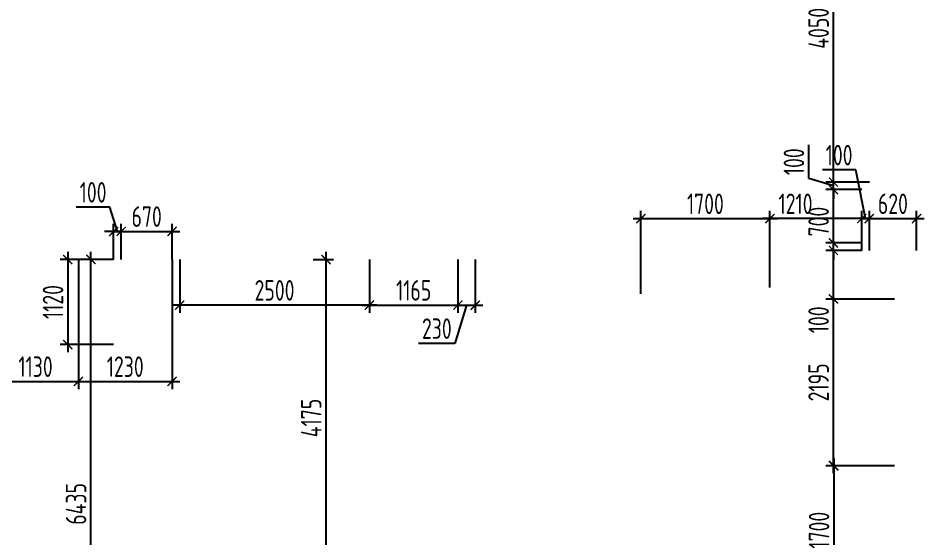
# Model space of a CAD drawing. Header units: millimetres. Extents: x -350007 to 536090, y -888 to 198380.
# Drawn here: x -206573 to -194634, y 88137 to 94995 of the extents above; entities that cross this region are included whole.
import ezdxf

# ---------------------------------------------------------------- set-up
doc = ezdxf.new("R2010")
doc.units = ezdxf.units.MM
doc.layers.add('АР_Размеры нов.', color=15, linetype='Continuous', lineweight=0)
doc.styles.add('ISOCPEUR', font='isocpeur.ttf', dxfattribs={"width": 0.7})
doc.dimstyles.new('R_100', dxfattribs={"dimtxt": 270, "dimasz": 120, "dimexe": 100, "dimexo": 0, "dimgap": 60, "dimtad": 1, "dimdec": 0, "dimrnd": 5, "dimzin": 0, "dimdsep": 46, "dimtxsty": 'ISOCPEUR', "dimblk": 'ARCHTICK', "dimcen": 0, "dimdle": 100, "dimclrd": 256, "dimclre": 256, "dimclrt": 256, "dimadec": 0, "dimazin": 0, "dimtfac": 2, "dimtdec": 0, "dimtofl": 0, "dimtmove": 1, "dimatfit": 3, "dimfxl": 1, "dimtvp": 3, "dimtolj": 1, "dimtzin": 0, "dimarcsym": 0})

# ---------------------------------------------------------------- blocks, each defined once
blk = doc.blocks.new('_ArchTick')
at = {"color": 0, "linetype": 'ByBlock', "const_width": 0.15}
blk.add_lwpolyline([(-0.5, -0.5), (0.5, 0.5)], dxfattribs=at)
blk = doc.blocks.new('*D2524')
at = {"layer": 'АР_Размеры нов.', "lineweight": -2, "ltscale": 100, "transparency": 16777216}
for p, q in [((-195832, 89201), (-195832, 87301)), ((-195034, 89101), (-195932, 89101)), ((-195034, 87401), (-195932, 87401))]:
    blk.add_line(p, q, dxfattribs=at)
at = {"layer": 'АР_Размеры нов.', "lineweight": -2, "ltscale": 100, "transparency": 16777216, "xscale": 120, "yscale": 120, "zscale": 120}
for p, rotation in [((-195832, 89101), 90), ((-195832, 87401), 270)]:
    blk.add_blockref('_ArchTick', p, dxfattribs=dict(at, rotation=rotation))
at = {"layer": 'АР_Размеры нов.', "ltscale": 100, "transparency": 16777216, "insert": (-196027, 88251), "char_height": 270, "attachment_point": 5, "rotation": 90, "style": 'ISOCPEUR'}
blk.add_mtext('\\A1;1700', dxfattribs=at)
blk = doc.blocks.new('*D2525')
at = {"layer": 'АР_Размеры нов.', "lineweight": -2, "ltscale": 100, "transparency": 16777216}
for p, q in [((-198374, 91366), (-198374, 92455)), ((-196674, 91446), (-196674, 92455)), ((-198474, 92355), (-196574, 92355))]:
    blk.add_line(p, q, dxfattribs=at)
at = {"layer": 'АР_Размеры нов.', "lineweight": -2, "ltscale": 100, "transparency": 16777216, "xscale": 120, "yscale": 120, "zscale": 120, "rotation": 180}
blk.add_blockref('_ArchTick', (-198374, 92355), dxfattribs=at)
at = {"layer": 'АР_Размеры нов.', "lineweight": -2, "ltscale": 100, "transparency": 16777216, "xscale": 120, "yscale": 120, "zscale": 120}
blk.add_blockref('_ArchTick', (-196674, 92355), dxfattribs=at)
at = {"layer": 'АР_Размеры нов.', "ltscale": 100, "transparency": 16777216, "insert": (-197524, 92550), "char_height": 270, "attachment_point": 5, "style": 'ISOCPEUR'}
blk.add_mtext('\\A1;1700', dxfattribs=at)
blk = doc.blocks.new('*D2531')
at = {"layer": 'АР_Размеры нов.', "lineweight": -2, "ltscale": 100, "transparency": 16777216}
for p, q in [((-206909, 91816), (-206909, 90110)), ((-205779, 91816), (-205779, 90110)), ((-207009, 90210), (-205679, 90210))]:
    blk.add_line(p, q, dxfattribs=at)
at = {"layer": 'АР_Размеры нов.', "lineweight": -2, "ltscale": 100, "transparency": 16777216, "xscale": 120, "yscale": 120, "zscale": 120, "rotation": 180}
blk.add_blockref('_ArchTick', (-206909, 90210), dxfattribs=at)
at = {"layer": 'АР_Размеры нов.', "lineweight": -2, "ltscale": 100, "transparency": 16777216, "xscale": 120, "yscale": 120, "zscale": 120}
blk.add_blockref('_ArchTick', (-205779, 90210), dxfattribs=at)
at = {"layer": 'АР_Размеры нов.', "ltscale": 100, "transparency": 16777216, "insert": (-206344, 90405), "char_height": 270, "attachment_point": 5, "style": 'ISOCPEUR'}
blk.add_mtext('\\A1;1130', dxfattribs=at)
blk = doc.blocks.new('*D2532')
at = {"layer": 'АР_Размеры нов.', "lineweight": -2, "ltscale": 100, "transparency": 16777216}
for p, q in [((-201948, 91816), (-201948, 91115)), ((-200783, 91816), (-200783, 91115)), ((-202048, 91215), (-200683, 91215))]:
    blk.add_line(p, q, dxfattribs=at)
at = {"layer": 'АР_Размеры нов.', "lineweight": -2, "ltscale": 100, "transparency": 16777216, "xscale": 120, "yscale": 120, "zscale": 120, "rotation": 180}
blk.add_blockref('_ArchTick', (-201948, 91215), dxfattribs=at)
at = {"layer": 'АР_Размеры нов.', "lineweight": -2, "ltscale": 100, "transparency": 16777216, "xscale": 120, "yscale": 120, "zscale": 120}
blk.add_blockref('_ArchTick', (-200783, 91215), dxfattribs=at)
at = {"layer": 'АР_Размеры нов.', "ltscale": 100, "transparency": 16777216, "insert": (-201365, 91410), "char_height": 270, "attachment_point": 5, "style": 'ISOCPEUR'}
blk.add_mtext('\\A1;1165', dxfattribs=at)
blk = doc.blocks.new('*D2686')
at = {"layer": 'АР_Размеры нов.', "lineweight": -2, "ltscale": 100, "transparency": 16777216}
for p, q in [((-205779, 91816), (-205779, 90110)), ((-204546, 91816), (-204546, 90110)), ((-205879, 90210), (-204446, 90210))]:
    blk.add_line(p, q, dxfattribs=at)
at = {"layer": 'АР_Размеры нов.', "lineweight": -2, "ltscale": 100, "transparency": 16777216, "xscale": 120, "yscale": 120, "zscale": 120, "rotation": 180}
blk.add_blockref('_ArchTick', (-205779, 90210), dxfattribs=at)
at = {"layer": 'АР_Размеры нов.', "lineweight": -2, "ltscale": 100, "transparency": 16777216, "xscale": 120, "yscale": 120, "zscale": 120}
blk.add_blockref('_ArchTick', (-204546, 90210), dxfattribs=at)
at = {"layer": 'АР_Размеры нов.', "ltscale": 100, "transparency": 16777216, "insert": (-205163, 90405), "char_height": 270, "attachment_point": 5, "style": 'ISOCPEUR'}
blk.add_mtext('\\A1;1230', dxfattribs=at)
blk = doc.blocks.new('*D2687')
at = {"layer": 'АР_Размеры нов.', "lineweight": -2, "ltscale": 100, "transparency": 16777216}
for p, q in [((-200783, 91816), (-200783, 91115)), ((-200554, 91816), (-200554, 91115)), ((-200883, 91215), (-200454, 91215)), ((-200668, 91215), (-200821, 90711)), ((-200821, 90711), (-201300, 90711))]:
    blk.add_line(p, q, dxfattribs=at)
at = {"layer": 'АР_Размеры нов.', "lineweight": -2, "ltscale": 100, "transparency": 16777216, "xscale": 120, "yscale": 120, "zscale": 120, "rotation": 180}
blk.add_blockref('_ArchTick', (-200783, 91215), dxfattribs=at)
at = {"layer": 'АР_Размеры нов.', "lineweight": -2, "ltscale": 100, "transparency": 16777216, "xscale": 120, "yscale": 120, "zscale": 120}
blk.add_blockref('_ArchTick', (-200554, 91215), dxfattribs=at)
at = {"layer": 'АР_Размеры нов.', "ltscale": 100, "transparency": 16777216, "insert": (-201060, 90906), "char_height": 270, "attachment_point": 5, "style": 'ISOCPEUR'}
blk.add_mtext('\\A1;230', dxfattribs=at)
blk = doc.blocks.new('*D3015')
at = {"layer": 'АР_Размеры нов.', "lineweight": -2, "ltscale": 500, "transparency": 16777216}
for p, q in [((-204446, 91816), (-204446, 91115)), ((-201948, 91816), (-201948, 91115)), ((-201848, 91215), (-204546, 91215))]:
    blk.add_line(p, q, dxfattribs=at)
at = {"layer": 'АР_Размеры нов.', "lineweight": -2, "ltscale": 500, "transparency": 16777216, "xscale": 120, "yscale": 120, "zscale": 120, "rotation": 180}
blk.add_blockref('_ArchTick', (-204446, 91215), dxfattribs=at)
at = {"layer": 'АР_Размеры нов.', "lineweight": -2, "ltscale": 500, "transparency": 16777216, "xscale": 120, "yscale": 120, "zscale": 120}
blk.add_blockref('_ArchTick', (-201948, 91215), dxfattribs=at)
at = {"layer": 'АР_Размеры нов.', "lineweight": 13, "ltscale": 500, "transparency": 16777216, "insert": (-203197, 91410), "char_height": 270, "attachment_point": 5, "style": 'ISOCPEUR'}
blk.add_mtext('\\A1;2500', dxfattribs=at)
blk = doc.blocks.new('*D3019')
at = {"layer": 'АР_Размеры нов.', "lineweight": -2, "ltscale": 500, "transparency": 16777216}
for p, q in [((-202690, 91816), (-202419, 91816)), ((-202519, 87543), (-202519, 91916)), ((-202690, 87643), (-202419, 87643))]:
    blk.add_line(p, q, dxfattribs=at)
at = {"layer": 'АР_Размеры нов.', "lineweight": -2, "ltscale": 500, "transparency": 16777216, "xscale": 120, "yscale": 120, "zscale": 120}
for p, rotation in [((-202519, 91816), 90), ((-202519, 87643), 270)]:
    blk.add_blockref('_ArchTick', p, dxfattribs=dict(at, rotation=rotation))
at = {"layer": 'АР_Размеры нов.', "lineweight": 13, "ltscale": 500, "transparency": 16777216, "insert": (-202714, 89729), "char_height": 270, "attachment_point": 5, "rotation": 90, "style": 'ISOCPEUR'}
blk.add_mtext('\\A1;4175', dxfattribs=at)
blk = doc.blocks.new('*D3024')
at = {"layer": 'АР_Размеры нов.', "lineweight": -2, "ltscale": 500, "transparency": 16777216}
for p, q in [((-195542, 92996), (-195983, 92996)), ((-195415, 92355), (-195542, 92996)), ((-195465, 91936), (-195465, 92455)), ((-195365, 92036), (-195365, 92455)), ((-195465, 92355), (-195585, 92355)), ((-195365, 92355), (-195465, 92355)), ((-195365, 92355), (-195245, 92355))]:
    blk.add_line(p, q, dxfattribs=at)
at = {"layer": 'АР_Размеры нов.', "lineweight": -2, "ltscale": 500, "transparency": 16777216, "xscale": 120, "yscale": 120, "zscale": 120}
blk.add_blockref('_ArchTick', (-195465, 92355), dxfattribs=at)
at = {"layer": 'АР_Размеры нов.', "lineweight": -2, "ltscale": 500, "transparency": 16777216, "xscale": 120, "yscale": 120, "zscale": 120, "rotation": 180}
blk.add_blockref('_ArchTick', (-195365, 92355), dxfattribs=at)
at = {"layer": 'АР_Размеры нов.', "lineweight": 13, "ltscale": 500, "transparency": 16777216, "insert": (-195763, 93191), "char_height": 270, "attachment_point": 5, "style": 'ISOCPEUR'}
blk.add_mtext('\\A1;100', dxfattribs=at)
blk = doc.blocks.new('*D3025')
at = {"layer": 'АР_Размеры нов.', "lineweight": -2, "ltscale": 500, "transparency": 16777216}
for p, q in [((-196674, 91936), (-196674, 92455)), ((-195465, 91936), (-195465, 92455)), ((-195365, 92355), (-196774, 92355))]:
    blk.add_line(p, q, dxfattribs=at)
at = {"layer": 'АР_Размеры нов.', "lineweight": -2, "ltscale": 500, "transparency": 16777216, "xscale": 120, "yscale": 120, "zscale": 120, "rotation": 180}
blk.add_blockref('_ArchTick', (-196674, 92355), dxfattribs=at)
at = {"layer": 'АР_Размеры нов.', "lineweight": -2, "ltscale": 500, "transparency": 16777216, "xscale": 120, "yscale": 120, "zscale": 120}
blk.add_blockref('_ArchTick', (-195465, 92355), dxfattribs=at)
at = {"layer": 'АР_Размеры нов.', "lineweight": 13, "ltscale": 500, "transparency": 16777216, "insert": (-196337, 92550), "char_height": 270, "attachment_point": 5, "style": 'ISOCPEUR'}
blk.add_mtext('\\A1;1210', dxfattribs=at)
blk = doc.blocks.new('*D3029')
at = {"layer": 'АР_Размеры нов.', "lineweight": -2, "ltscale": 500, "transparency": 16777216}
for p, q in [((-205484, 91816), (-205715, 91816)), ((-205615, 85281), (-205615, 91916)), ((-205696, 85381), (-205515, 85381))]:
    blk.add_line(p, q, dxfattribs=at)
at = {"layer": 'АР_Размеры нов.', "lineweight": -2, "ltscale": 500, "transparency": 16777216, "xscale": 120, "yscale": 120, "zscale": 120}
for p, rotation in [((-205615, 91816), 90), ((-205615, 85381), 270)]:
    blk.add_blockref('_ArchTick', p, dxfattribs=dict(at, rotation=rotation))
at = {"layer": 'АР_Размеры нов.', "lineweight": 13, "ltscale": 500, "transparency": 16777216, "insert": (-205810, 88598), "char_height": 270, "attachment_point": 5, "rotation": 90, "style": 'ISOCPEUR'}
blk.add_mtext('\\A1;6435', dxfattribs=at)
blk = doc.blocks.new('*D2203')
at = {"layer": 'АР_Размеры нов.', "lineweight": -2, "ltscale": 500, "transparency": 16777216}
for p, q in [((-205316, 92186), (-204446, 92186)), ((-205216, 91816), (-205216, 92286)), ((-204546, 91816), (-204546, 92286))]:
    blk.add_line(p, q, dxfattribs=at)
at = {"layer": 'АР_Размеры нов.', "lineweight": -2, "ltscale": 500, "transparency": 16777216, "xscale": 120, "yscale": 120, "zscale": 120, "rotation": 180}
blk.add_blockref('_ArchTick', (-205216, 92186), dxfattribs=at)
at = {"layer": 'АР_Размеры нов.', "lineweight": -2, "ltscale": 500, "transparency": 16777216, "xscale": 120, "yscale": 120, "zscale": 120}
blk.add_blockref('_ArchTick', (-204546, 92186), dxfattribs=at)
at = {"layer": 'АР_Размеры нов.', "lineweight": 13, "ltscale": 500, "transparency": 16777216, "insert": (-204881, 92381), "char_height": 270, "attachment_point": 5, "style": 'ISOCPEUR'}
blk.add_mtext('\\A1;670', dxfattribs=at)
blk = doc.blocks.new('*D3999')
at = {"layer": 'АР_Размеры нов.', "lineweight": -2, "transparency": 16777216}
for p, q in [((-205316, 91816), (-206019, 91816)), ((-205919, 91916), (-205919, 90596)), ((-205316, 90696), (-206019, 90696))]:
    blk.add_line(p, q, dxfattribs=at)
at = {"layer": 'АР_Размеры нов.', "lineweight": -2, "transparency": 16777216, "xscale": 120, "yscale": 120, "zscale": 120}
for p, rotation in [((-205919, 91816), 90), ((-205919, 90696), 270)]:
    blk.add_blockref('_ArchTick', p, dxfattribs=dict(at, rotation=rotation))
at = {"layer": 'АР_Размеры нов.', "transparency": 16777216, "insert": (-206114, 91256), "char_height": 270, "attachment_point": 5, "rotation": 90, "style": 'ISOCPEUR'}
blk.add_mtext('\\A1;1120', dxfattribs=at)
blk = doc.blocks.new('*D4000')
at = {"layer": 'АР_Размеры нов.', "lineweight": -2, "transparency": 16777216}
for p, q in [((-205366, 92506), (-205807, 92506)), ((-205266, 92186), (-205366, 92506)), ((-205316, 92186), (-205436, 92186)), ((-205316, 91816), (-205316, 92286)), ((-205216, 92186), (-205316, 92186)), ((-205216, 91816), (-205216, 92286)), ((-205216, 92186), (-205096, 92186))]:
    blk.add_line(p, q, dxfattribs=at)
at = {"layer": 'АР_Размеры нов.', "lineweight": -2, "transparency": 16777216, "xscale": 120, "yscale": 120, "zscale": 120}
blk.add_blockref('_ArchTick', (-205316, 92186), dxfattribs=at)
at = {"layer": 'АР_Размеры нов.', "lineweight": -2, "transparency": 16777216, "xscale": 120, "yscale": 120, "zscale": 120, "rotation": 180}
blk.add_blockref('_ArchTick', (-205216, 92186), dxfattribs=at)
at = {"layer": 'АР_Размеры нов.', "transparency": 16777216, "insert": (-205586, 92701), "char_height": 270, "attachment_point": 5, "style": 'ISOCPEUR'}
blk.add_mtext('\\A1;100', dxfattribs=at)
blk = doc.blocks.new('*D4008')
at = {"layer": 'АР_Размеры нов.', "lineweight": -2, "transparency": 16777216}
for p, q in [((-195365, 91936), (-195365, 92455)), ((-194744, 91936), (-194744, 92455)), ((-195465, 92355), (-194644, 92355))]:
    blk.add_line(p, q, dxfattribs=at)
at = {"layer": 'АР_Размеры нов.', "lineweight": -2, "transparency": 16777216, "xscale": 120, "yscale": 120, "zscale": 120, "rotation": 180}
blk.add_blockref('_ArchTick', (-195365, 92355), dxfattribs=at)
at = {"layer": 'АР_Размеры нов.', "lineweight": -2, "transparency": 16777216, "xscale": 120, "yscale": 120, "zscale": 120}
blk.add_blockref('_ArchTick', (-194744, 92355), dxfattribs=at)
at = {"layer": 'АР_Размеры нов.', "transparency": 16777216, "insert": (-195055, 92550), "char_height": 270, "attachment_point": 5, "style": 'ISOCPEUR'}
blk.add_mtext('\\A1;620', dxfattribs=at)
blk = doc.blocks.new('*D4012')
at = {"layer": 'АР_Размеры нов.', "lineweight": -2, "transparency": 16777216}
for p, q in [((-195838, 92036), (-195838, 92156)), ((-195465, 92036), (-195938, 92036)), ((-195465, 91936), (-195938, 91936)), ((-195838, 91936), (-195838, 92036)), ((-195838, 91936), (-195838, 91816)), ((-195838, 90801), (-195838, 91936))]:
    blk.add_line(p, q, dxfattribs=at)
at = {"layer": 'АР_Размеры нов.', "lineweight": -2, "transparency": 16777216, "xscale": 120, "yscale": 120, "zscale": 120}
for p, rotation in [((-195838, 92036), 270), ((-195838, 91936), 90)]:
    blk.add_blockref('_ArchTick', p, dxfattribs=dict(at, rotation=rotation))
at = {"layer": 'АР_Размеры нов.', "transparency": 16777216, "insert": (-196033, 91022), "char_height": 270, "attachment_point": 5, "rotation": 90, "style": 'ISOCPEUR'}
blk.add_mtext('\\A1;100', dxfattribs=at)
blk = doc.blocks.new('*D4013')
at = {"layer": 'АР_Размеры нов.', "lineweight": -2, "transparency": 16777216}
for p, q in [((-195838, 91936), (-195838, 92836)), ((-195465, 92736), (-195938, 92736)), ((-195465, 92036), (-195938, 92036))]:
    blk.add_line(p, q, dxfattribs=at)
at = {"layer": 'АР_Размеры нов.', "lineweight": -2, "transparency": 16777216, "xscale": 120, "yscale": 120, "zscale": 120}
for p, rotation in [((-195838, 92736), 90), ((-195838, 92036), 270)]:
    blk.add_blockref('_ArchTick', p, dxfattribs=dict(at, rotation=rotation))
at = {"layer": 'АР_Размеры нов.', "transparency": 16777216, "insert": (-196033, 92315), "char_height": 270, "attachment_point": 5, "rotation": 90, "style": 'ISOCPEUR'}
blk.add_mtext('\\A1;700', dxfattribs=at)
blk = doc.blocks.new('*D4014')
at = {"layer": 'АР_Размеры нов.', "lineweight": -2, "transparency": 16777216}
for p, q in [((-196163, 92883), (-196163, 93325)), ((-195838, 92836), (-195838, 92956)), ((-195838, 92786), (-196163, 92883)), ((-195363, 92836), (-195938, 92836)), ((-195838, 92736), (-195838, 92836)), ((-195465, 92736), (-195938, 92736)), ((-195838, 92736), (-195838, 92616))]:
    blk.add_line(p, q, dxfattribs=at)
at = {"layer": 'АР_Размеры нов.', "lineweight": -2, "transparency": 16777216, "xscale": 120, "yscale": 120, "zscale": 120}
for p, rotation in [((-195838, 92836), 270), ((-195838, 92736), 90)]:
    blk.add_blockref('_ArchTick', p, dxfattribs=dict(at, rotation=rotation))
at = {"layer": 'АР_Размеры нов.', "transparency": 16777216, "insert": (-196358, 93104), "char_height": 270, "attachment_point": 5, "rotation": 90, "style": 'ISOCPEUR'}
blk.add_mtext('\\A1;100', dxfattribs=at)
blk = doc.blocks.new('*D4015')
at = {"layer": 'АР_Размеры нов.', "lineweight": -2, "transparency": 16777216}
for p, q in [((-195838, 92736), (-195838, 96986)), ((-195363, 96886), (-195938, 96886)), ((-195363, 92836), (-195938, 92836))]:
    blk.add_line(p, q, dxfattribs=at)
at = {"layer": 'АР_Размеры нов.', "lineweight": -2, "transparency": 16777216, "xscale": 120, "yscale": 120, "zscale": 120}
for p, rotation in [((-195838, 96886), 90), ((-195838, 92836), 270)]:
    blk.add_blockref('_ArchTick', p, dxfattribs=dict(at, rotation=rotation))
at = {"layer": 'АР_Размеры нов.', "transparency": 16777216, "insert": (-196033, 94861), "char_height": 270, "attachment_point": 5, "rotation": 90, "style": 'ISOCPEUR'}
blk.add_mtext('\\A1;4050', dxfattribs=at)
blk = doc.blocks.new('*D7106')
at = {"layer": 'АР_Размеры нов.', "lineweight": -2, "transparency": 16777216}
for p, q in [((-195838, 89001), (-195838, 91396)), ((-195034, 91296), (-195938, 91296)), ((-195034, 89101), (-195938, 89101))]:
    blk.add_line(p, q, dxfattribs=at)
at = {"layer": 'АР_Размеры нов.', "lineweight": -2, "transparency": 16777216, "xscale": 120, "yscale": 120, "zscale": 120}
for p, rotation in [((-195838, 91296), 90), ((-195838, 89101), 270)]:
    blk.add_blockref('_ArchTick', p, dxfattribs=dict(at, rotation=rotation))
at = {"layer": 'АР_Размеры нов.', "transparency": 16777216, "insert": (-196033, 90198), "char_height": 270, "attachment_point": 5, "rotation": 90, "style": 'ISOCPEUR'}
blk.add_mtext('\\A1;2195', dxfattribs=at)
blk = doc.blocks.new('*D7171')
at = {"layer": 'АР_Размеры нов.', "lineweight": -2, "transparency": 16777216}
for p, q in [((-301542, 115211), (-301542, 114753)), ((-301341, 115051), (-301341, 114753)), ((-301642, 114853), (-301241, 114853)), ((-301442, 114853), (-301263, 114258)), ((-301263, 114258), (-300784, 114258)), ((-182484, 67738), (-182925, 67738)), ((-182494, 67218), (-182484, 67738)), ((-182544, 67218), (-182664, 67218)), ((-182544, 66846), (-182544, 67318)), ((-182444, 67218), (-182544, 67218)), ((-182444, 66846), (-182444, 67318)), ((-182444, 67218), (-182324, 67218))]:
    blk.add_line(p, q, dxfattribs=at)
at = {"layer": 'АР_Размеры нов.', "lineweight": -2, "transparency": 16777216, "xscale": 120, "yscale": 120, "zscale": 120, "rotation": 180}
for p in [(-301542, 114853), (-182444, 67218)]:
    blk.add_blockref('_ArchTick', p, dxfattribs=at)
at = {"layer": 'АР_Размеры нов.', "lineweight": -2, "transparency": 16777216, "xscale": 120, "yscale": 120, "zscale": 120}
for p in [(-301341, 114853), (-182544, 67218)]:
    blk.add_blockref('_ArchTick', p, dxfattribs=at)
at = {"layer": 'АР_Размеры нов.', "transparency": 16777216, "char_height": 270, "attachment_point": 5, "style": 'ISOCPEUR'}
for s, insert in [('\\A1;200', (-301024, 114453)), ('\\A1;100', (-182705, 67933))]:
    blk.add_mtext(s, dxfattribs=dict(at, insert=insert))
blk = doc.blocks.new('*D7184')
at = {"layer": 'АР_Размеры нов.', "lineweight": -2, "transparency": 16777216}
for p, q in [((-186100, 131671), (-186003, 131996)), ((-186003, 131996), (-185656, 131996)), ((-186145, 131371), (-186145, 131771)), ((-186055, 131531), (-186055, 131771)), ((-186145, 131671), (-186265, 131671)), ((-186145, 131671), (-186055, 131671)), ((-186055, 131671), (-185935, 131671)), ((-281863, 59885), (-281863, 59309)), ((-281179, 59885), (-281179, 59309)), ((-281963, 59409), (-281079, 59409))]:
    blk.add_line(p, q, dxfattribs=at)
at = {"layer": 'АР_Размеры нов.', "lineweight": -2, "transparency": 16777216, "xscale": 120, "yscale": 120, "zscale": 120}
for p in [(-186145, 131671), (-281179, 59409)]:
    blk.add_blockref('_ArchTick', p, dxfattribs=at)
at = {"layer": 'АР_Размеры нов.', "lineweight": -2, "transparency": 16777216, "xscale": 120, "yscale": 120, "zscale": 120, "rotation": 180}
for p in [(-186055, 131671), (-281863, 59409)]:
    blk.add_blockref('_ArchTick', p, dxfattribs=at)
at = {"layer": 'АР_Размеры нов.', "transparency": 16777216, "char_height": 270, "attachment_point": 5, "style": 'ISOCPEUR'}
for s, insert in [('\\A1;90', (-185829, 132191)), ('\\A1;685', (-281521, 59604))]:
    blk.add_mtext(s, dxfattribs=dict(at, insert=insert))
blk = doc.blocks.new('*D7185')
at = {"layer": 'АР_Размеры нов.', "lineweight": -2, "transparency": 16777216}
for p, q in [((-152915, 120873), (-152915, 121315)), ((-153510, 120695), (-152915, 120873)), ((-153510, 120521), (-153510, 120869)), ((-154304, 120769), (-153410, 120769)), ((-154464, 120621), (-153410, 120621)), ((-280686, 59785), (-280686, 60786)), ((-281179, 60686), (-280586, 60686)), ((-281179, 59885), (-280586, 59885))]:
    blk.add_line(p, q, dxfattribs=at)
at = {"layer": 'АР_Размеры нов.', "lineweight": -2, "transparency": 16777216, "xscale": 120, "yscale": 120, "zscale": 120}
for p, rotation in [((-153510, 120769), 90), ((-153510, 120621), 270), ((-280686, 60686), 90), ((-280686, 59885), 270)]:
    blk.add_blockref('_ArchTick', p, dxfattribs=dict(at, rotation=rotation))
at = {"layer": 'АР_Размеры нов.', "transparency": 16777216, "char_height": 270, "attachment_point": 5, "rotation": 90, "style": 'ISOCPEUR'}
for s, insert in [('\\A1;150', (-153110, 121094)), ('\\A1;800', (-280881, 60286))]:
    blk.add_mtext(s, dxfattribs=dict(at, insert=insert))
blk = doc.blocks.new('*D7186')
at = {"layer": 'АР_Размеры нов.', "lineweight": -2, "transparency": 16777216}
for p, q in [((-172393, 113364), (-172393, 115311)), ((-171329, 115211), (-172493, 115211)), ((-171329, 113464), (-172493, 113464)), ((-280686, 59985), (-280686, 55406)), ((-281179, 59885), (-280586, 59885)), ((-281179, 55506), (-280586, 55506))]:
    blk.add_line(p, q, dxfattribs=at)
at = {"layer": 'АР_Размеры нов.', "lineweight": -2, "transparency": 16777216, "xscale": 120, "yscale": 120, "zscale": 120}
for p, rotation in [((-172393, 115211), 90), ((-172393, 113464), 270), ((-280686, 59885), 90), ((-280686, 55506), 270)]:
    blk.add_blockref('_ArchTick', p, dxfattribs=dict(at, rotation=rotation))
at = {"layer": 'АР_Размеры нов.', "transparency": 16777216, "char_height": 270, "attachment_point": 5, "rotation": 90, "style": 'ISOCPEUR'}
for s, insert in [('\\A1;1745', (-172588, 114338)), ('\\A1;4380', (-280881, 57695))]:
    blk.add_mtext(s, dxfattribs=dict(at, insert=insert))

msp = doc.modelspace()

# ---------------------------------------------------------------- dimensions: what is measured, and where the dimension line sits
at = {"layer": 'АР_Размеры нов.'}
for base, p1, p2, picture, middle in [((-186055.2, 131670.6), (-186145.2, 131370.7), (-186055.2, 131530.7), '*D7184', (-185942.7, 132190.6)), ((-281179, 59408.8), (-281863.4, 59884.7), (-281179, 59884.7), '*D7184', (-281521.2, 59603.8)), ((-301341.3, 114852.6), (-301542.1, 115210.7), (-301341.3, 115050.7), '*D7171', (-301203.2, 114452.6)), ((-194743.8802, 92354.9731), (-195365.3588, 91935.7115), (-194743.8802, 91935.6825), '*D4008', (-195054.6195, 92549.9731))]:
    dim = msp.add_linear_dim(base=base, p1=p1, p2=p2, dimstyle='R_100', override={"dimpost": '\\X'}, dxfattribs=at)
    dim.commit()
    dim.dimension.update_dxf_attribs({"geometry": picture, "text_midpoint": middle})
for base, p1, p2, picture, middle in [((-153510.4, 120769.1), (-154463.9, 120620.7), (-154303.9, 120769.1), '*D7185', (-153110.4, 120933.4)), ((-280686, 60686.4), (-281179, 59884.7), (-281179, 60686.4), '*D7185', (-280881, 60285.5)), ((-172392.8, 115210.7), (-171328.9, 113464.4), (-171328.9, 115210.7), '*D7186', (-172587.8, 114337.6)), ((-280686, 55506), (-281179, 59884.7), (-281179, 55506), '*D7186', (-280881, 57695.3)), ((-195838.4, 96885.7), (-195363.5, 92835.7), (-195363.3, 96885.7), '*D4015', (-196033.4, 94860.7)), ((-195838.4, 92835.7), (-195465.4, 92736.1), (-195363.5, 92835.7), '*D4014', (-196358.4, 92943.4)), ((-205919.4, 90695.7), (-205316.4, 91815.7), (-205316.4, 90695.7), '*D3999', (-206114.4, 91255.7)), ((-195838.4, 91295.7), (-195034, 89100.7), (-195034, 91295.7), '*D7106', (-196033.4, 90198.2))]:
    dim = msp.add_linear_dim(base=base, p1=p1, p2=p2, angle=90, dimstyle='R_100', override={"dimpost": '\\X'}, dxfattribs=at)
    dim.commit()
    dim.dimension.update_dxf_attribs({"geometry": picture, "text_midpoint": middle})
for base, p1, p2, picture, middle in [((-182543.8, 67218.2), (-182443.8, 66845.6), (-182543.8, 66845.6), '*D7171', (-182543.9, 67738.2)), ((-205316.4, 92186.2), (-205216.4, 91815.7), (-205316.4, 91815.7), '*D4000', (-205425.8, 92506.1))]:
    dim = msp.add_linear_dim(base=base, p1=p1, p2=p2, dimstyle='R_100', override={"dimpost": '\\X'}, dxfattribs=at)
    dim.commit()
    dim.dimension.update_dxf_attribs({"geometry": picture, "text_midpoint": middle, "dimtype": 160})
at = {"layer": 'АР_Размеры нов.', "lineweight": 13, "ltscale": 500}
for base, p1, p2, picture, middle in [((-195465.4, 92355), (-195365.4, 92035.7), (-195465.4, 91935.7), '*D3024', (-195602.1, 92996.5)), ((-196673.8802, 92354.9731), (-195465.357, 91935.7088), (-196673.8802, 91935.6825), '*D3025', (-196337.0967, 92354.9731))]:
    dim = msp.add_linear_dim(base=base, p1=p1, p2=p2, dimstyle='R_100', override={"dimpost": '\\X'}, dxfattribs=at)
    dim.commit()
    dim.dimension.update_dxf_attribs({"geometry": picture, "text_midpoint": middle, "dimtype": 160})
at = {"layer": 'АР_Размеры нов.'}
for base, p1, p2, picture, middle in [((-195838.4, 92736.1), (-195465.4, 92035.8), (-195465.4, 92736.1), '*D4013', (-195838.4, 92315.4)), ((-195838.4, 92035.8), (-195465.4, 91935.7), (-195465.4, 92035.8), '*D4012', (-195619.7, 91022.1))]:
    dim = msp.add_linear_dim(base=base, p1=p1, p2=p2, angle=90, dimstyle='R_100', override={"dimpost": '\\X'}, dxfattribs=at)
    dim.commit()
    dim.dimension.update_dxf_attribs({"geometry": picture, "text_midpoint": middle, "dimtype": 160})
at = {"layer": 'АР_Размеры нов.', "ltscale": 100}
for base, p1, p2, override, picture, middle in [((-196673.9, 92355), (-198373.9, 91366.2), (-196673.9, 91446.2), {"dimpost": '\\X', "dimfxl": 2.5, "dimarcsym": 1}, '*D2525', (-197523.9, 92550)), ((-205778.8, 90210.3), (-206908.8, 91815.7), (-205778.8, 91815.7), {"dimpost": '\\X', "dimfxl": 300, "dimarcsym": 1}, '*D2531', (-206343.8, 90405.3)), ((-204546.4, 90210.3), (-205778.8, 91815.7), (-204546.4, 91815.7), {"dimpost": '\\X', "dimfxl": 2.5, "dimarcsym": 1}, '*D2686', (-205162.6, 90405.3)), ((-200782.5, 91214.7), (-201947.5, 91815.7), (-200782.5, 91815.7), {"dimpost": '\\X', "dimfxl": 2.5, "dimarcsym": 1}, '*D2532', (-201365, 91409.7))]:
    dim = msp.add_linear_dim(base=base, p1=p1, p2=p2, dimstyle='R_100', override=override, dxfattribs=at)
    dim.commit()
    dim.dimension.update_dxf_attribs({"geometry": picture, "text_midpoint": middle})
at = {"layer": 'АР_Размеры нов.', "lineweight": 13, "ltscale": 500}
for base, p1, p2, override, picture, middle in [((-204546.4, 92186.2), (-205216.4, 91815.7), (-204546.4, 91815.7), {"dimpost": '\\X'}, '*D2203', (-204881.4, 92381.2)), ((-204446.4, 91214.7), (-201947.5, 91815.7), (-204446.4, 91815.7), {"dimpost": '\\X', "dimfxl": 2.5, "dimarcsym": 1}, '*D3015', (-203196.9, 91409.7))]:
    dim = msp.add_linear_dim(base=base, p1=p1, p2=p2, dimstyle='R_100', override=override, dxfattribs=at)
    dim.commit()
    dim.dimension.update_dxf_attribs({"geometry": picture, "text_midpoint": middle})
for base, p1, p2, picture, middle in [((-205614.6, 91815.7), (-205696.4, 85380.7), (-205484.2, 91815.7), '*D3029', (-205809.6, 88598.2)), ((-202519, 91815.7), (-202690.2, 87642.7), (-202690.2, 91815.7), '*D3019', (-202714, 89729.2))]:
    dim = msp.add_linear_dim(base=base, p1=p1, p2=p2, angle=90, dimstyle='R_100', override={"dimpost": '\\X'}, dxfattribs=at)
    dim.commit()
    dim.dimension.update_dxf_attribs({"geometry": picture, "text_midpoint": middle})
at = {"layer": 'АР_Размеры нов.', "ltscale": 100}
dim = msp.add_linear_dim(base=(-200554.0363, 91214.7434), p1=(-200782.5112, 91815.6825), p2=(-200554.0363, 91815.6825), dimstyle='R_100', override={"dimpost": '\\X', "dimfxl": 2.5, "dimarcsym": 1}, dxfattribs=at)
dim.commit()
dim.dimension.update_dxf_attribs({"geometry": '*D2687', "text_midpoint": (-200880.6618, 90710.6843), "dimtype": 160})
dim = msp.add_linear_dim(base=(-195831.6, 87400.7), p1=(-195034, 89100.7), p2=(-195034, 87400.7), angle=90, dimstyle='R_100', override={"dimpost": '\\X', "dimfxl": 2.5, "dimarcsym": 1}, dxfattribs=at)
dim.commit()
dim.dimension.update_dxf_attribs({"geometry": '*D2524', "text_midpoint": (-196026.6, 88250.7)})

doc.saveas('drawing.dxf')
